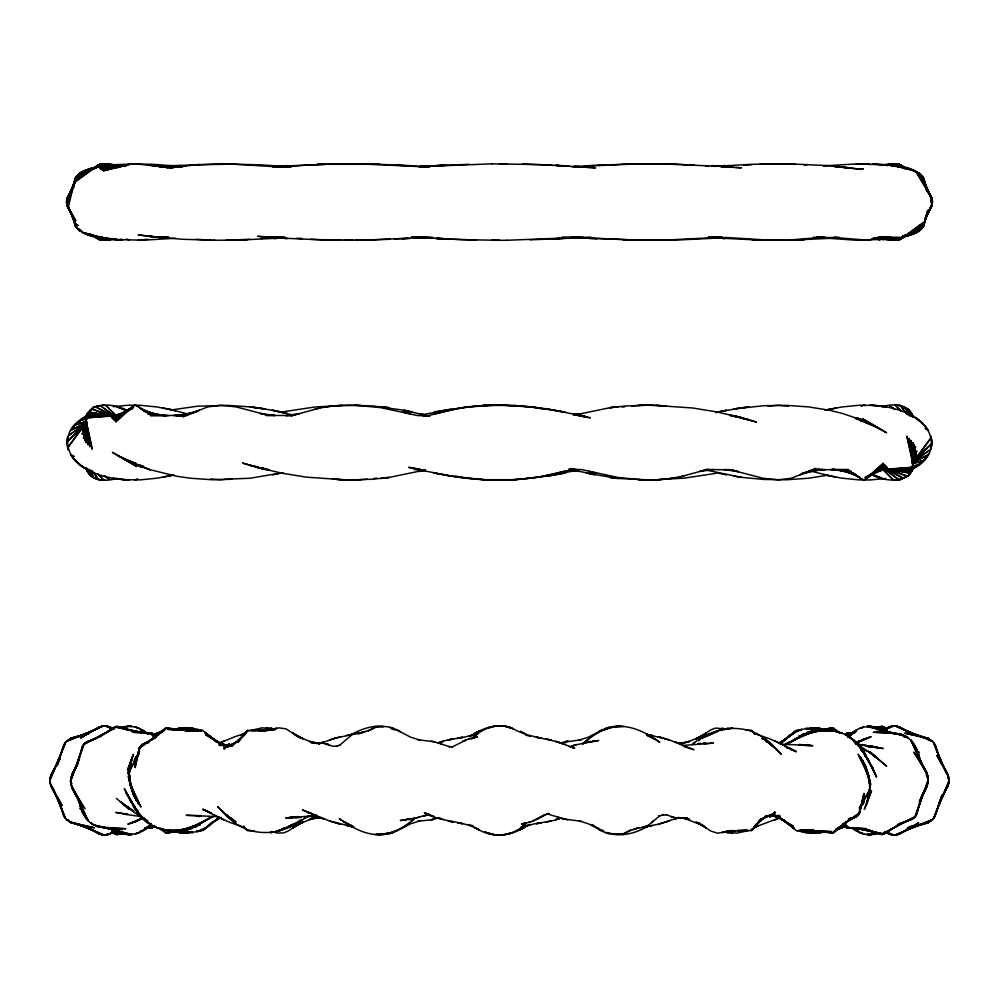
<?xml version="1.0" encoding="UTF-8"?>
<svg xmlns="http://www.w3.org/2000/svg" width="999" height="999" viewBox="0 0 999 999"><rect width="100%" height="100%" fill="white"/><g stroke="black" fill="none" stroke-linecap="round" stroke-linejoin="round"><path stroke-width="1.5" d="M129.858 776.947L129.82 784.702L129.62 776.935M129.895 770.729L129.92 766.071L131.493 759.802L128.347 777.472L131.418 760.039L133.479 754.282L127.485 770.154L132.392 757.117L127.835 773.813L132.492 756.905M869.105 790.234L869.08 794.892L866.508 804.07L868.406 797.939L870.653 783.503L866.608 803.845L864.31 809.415L871.515 790.808L866.608 803.845L868.406 797.939L869.08 790.409M869.155 782.467L869.18 776.26L869.342 782.479M86.413 423.039L86.051 442.644L86.001 417.545L86.401 423.588M912.587 462.112L912.949 442.507L912.999 467.607L912.599 461.55M129.37 775.099L128.996 781.106L129.395 776.585M129.645 770.579L130.644 762.786C126.136 777.035 131.606 791.745 138.624 804.145L130.282 784.452L136.651 801.273L129.608 781.455L134.89 798.226L129.208 778.421L133.329 795.029L131.031 784.427M869.355 790.384L868.356 798.176C872.864 783.94 867.394 769.23 860.376 756.817L868.718 776.523L862.349 759.69L869.392 779.507L864.11 762.736L869.792 782.554L865.671 765.946L867.969 776.535M869.63 785.876L870.004 779.857L869.605 784.377M86.551 415.497L84.615 440.509L86.476 422.577M912.449 469.642L914.385 444.642L912.524 462.574M129.92 770.566L131.493 759.802M87.088 416.595L87.4 413.611L86.938 416.521M911.912 468.543L911.6 471.54L912.062 468.618M86.488 419.43L83.504 438.374L85.539 429.52M912.512 465.709L915.496 446.765L913.461 455.619M139.036 748.95L139.61 747.314L135.077 767.507L139.61 747.314L142.557 744.355L148.776 742.245M921.428 796.378L927.397 785.426L928.034 776.71L926.173 771.265L916.12 754.008L927.272 773.788L917.969 756.131L927.921 776.385L911.026 740.521L923.513 768.056M68.269 207.342L75.05 179.021C78.659 170.729 89.036 168.918 96.878 166.958M927.484 210.339L923.95 225.1C920.616 232.954 910.988 234.902 903.596 236.9M74.763 180.232L75.699 177.522L67.495 205.856L75.562 177.847L66.945 204.358L76.286 176.711L66.633 202.872L77.21 175.612L66.546 201.373L75.237 181.618M924.237 223.888L923.301 226.598L927.721 211.688L923.438 226.286L927.746 213.024L921.79 228.521L932.454 202.76L925.623 218.169L932.067 205.419L932.479 200.562L931.343 196.903L917.756 172.577L931.942 198.389L919.305 173.539L932.317 199.875L920.653 174.55L932.454 201.373L921.79 175.612L929.033 194.256M139.51 747.614L134.865 765.384L140.26 746.465L134.94 763.336L139.323 750.998M128.172 411.188C115.609 402.56 84.678 400.599 85.889 422.028L89.81 446.89L85.777 419.717L87.775 444.78L86.588 426.623M86.289 421.566L82.168 434.203L85.764 425.874M89.048 413.149L89.96 410.339M909.04 474.812L909.952 472.003M912.711 463.573L916.832 450.936L913.236 459.278M859.677 809.964L864.06 797.627L858.74 814.497L864.135 795.579L858.466 815.034L855.793 816.932L849 819.093L857.042 816.258L850.736 819.155L858.066 815.384L845.254 822.477L858.84 814.322L845.891 822.627L859.327 813.049L833.316 831.955L846.528 822.09L833.528 832.617L846.478 821.39L833.591 832.879C822.377 830.469 809.802 835.976 798.626 830.531M927.397 785.426L919.28 801.41M139.086 751.273L135.277 761.363L139.498 751.673M859.914 809.689L863.723 799.6L859.502 809.302M139.485 751.435L135.852 759.465L138.549 754.37M859.515 809.527L863.148 801.498L859.777 807.879M75.112 181.593L66.683 199.875L73.526 186.014M87.487 413.286C99.026 402.31 93.469 405.906 86.601 415.172M926.41 788.124L922.527 795.042M75.487 181.83L67.058 198.389L66.409 202.06L67.657 207.23L74.45 219.393L67.058 205.744L73.377 218.169L66.546 202.76L77.21 228.521L71.453 214.335L76.286 227.422L71.753 214.46L75.562 226.286C86.389 239.772 106.943 238.137 122.527 240.047L114.523 239.573L143.631 240.172L175.212 238.262M86.101 422.327L82.043 430.244L86.264 423.901M912.899 462.812L916.957 454.907L912.736 461.238M77.098 764.797L71.716 775.236C67.408 787.1 78.047 797.364 82.88 806.955L71.728 787.175L81.031 804.844L71.079 784.577L87.974 820.441L74.913 791.533M922.577 794.867L927.284 785.726L919.442 802.334L927.921 783.041L920.678 800.549L928.171 780.381L914.984 816.932L922.089 796.653L916.17 815.546L922.202 794.53L915.846 816.158L912.562 818.955L898.301 823.95M77.622 763.461L71.603 775.549L77.385 764.809M138.112 754.957L129.346 771.153L137.637 755.931M859.44 808.715L869.654 789.809L859.777 807.467M73.776 186.164L67.058 198.389L73.701 186.089M59.903 759.252L51.136 774.774C46.379 786.163 58.204 796.191 62.088 805.594L51.136 786.201L60.265 803.858L50.375 783.691L58.841 801.947L53.009 788.099M940.559 799.125L947.864 786.201C952.621 774.799 940.796 764.784 936.912 755.369L947.864 774.774L938.735 757.105L948.625 777.272L940.159 759.015L944.242 768.706M59.853 759.277L51.136 774.774L59.565 758.466L50.375 777.272L58.841 759.015L50.087 779.794L65.572 742.394L57.268 763.336L64.223 744.367C68.919 735.601 80.944 736.625 88.911 733.516L70.442 738.573L87.987 733.141L68.319 739.834L87.25 732.979L66.558 741.42L103.946 725.923M940.646 799.088L947.864 786.201L938.735 803.858L948.625 783.691L940.159 801.947L948.913 781.181L933.428 818.568L941.732 797.627L934.777 816.595C929.42 826.198 915.896 824.437 907.179 828.196L928.558 822.389L909.552 828.283L930.681 821.141L911.75 827.984L932.442 819.555L895.054 835.039L915.546 826.198L897.239 834.764L917.144 824.699L896.915 834.889L891.77 834.889L886.9 832.879M77.46 764.647L71.716 775.236L79.558 758.628L71.079 777.921L78.322 760.414L70.829 780.581L84.016 744.03L76.911 764.31L82.83 745.416L76.798 766.433L82.967 745.104L86.438 742.007L96.578 738.411M922.339 795.004L926.298 788.411M925.461 216.945L932.067 205.419L925.299 218.044L931.942 205.744L926.485 215.309M77.285 764.622L72.59 772.839L77.572 764.585M860.726 805.843L862.349 803.308M154.533 825.536L152.273 827.647L144.793 828.159M922.414 794.754L924.974 791.096M86.813 422.752L67.532 441.296L86.326 423.251M912.187 462.4L931.468 443.856L912.674 461.888M85.452 423.376L68.207 447.015L86.651 421.79M912.349 463.361L930.793 438.124L913.548 461.763M246.503 731.256L238.124 742.095L247.665 730.394L261.551 730.469L251.611 730.656L274.887 729.357L265.072 729.969L276.935 728.383L267.02 730.381L279.008 727.871L286.051 728.87L299.625 737.612M752.497 829.707L760.876 818.868L751.335 830.569L737.449 830.506L747.389 830.319L725.574 831.53L733.928 830.993L722.065 832.579L731.98 830.581L717.682 833.203L710.751 831.043L698.089 822.477L706.068 827.871L695.916 822.065L703.783 825.886L683.266 817.869M859.602 807.292L861.363 805.032M137.1 756.48L134.54 759.715L138.624 754.57L135.027 758.591L138.087 755.107M861.051 805.569L864.46 801.248L859.552 807.429L863.973 802.384L860.913 805.856M845.104 734.477L846.727 733.328L852.659 732.879M245.816 732.142L237.425 741.77L245.267 733.328L236.676 741.708L244.817 734.814L232.33 745.291L228.197 745.379L232.093 744.829L236.126 742.369L228.022 745.991L234.678 743.581L227.959 746.365L236.226 742.132L232.193 745.079L236.338 741.932L232.33 745.291L228.609 744.73L232.542 745.878L228.946 744.48L224.288 746.952L229.108 744.38L231.481 745.604L228.946 744.48L224.238 747.389L228.858 744.38L230.582 745.242L228.709 744.43L224.176 748.351L228.734 744.442L231.406 746.141M753.184 828.833L761.575 819.192L753.733 827.634L762.324 819.255L755.344 825.174L766.67 815.684L762.662 819.03L766.807 815.883L770.679 815.846L766.845 815.996L762.874 818.593L770.978 814.972L764.322 817.394M151.398 823.488C141.958 836.013 123.376 837.849 110.864 828.908M848.613 736.388C858.203 724.637 876.073 723.538 888.136 732.055M219.318 817.12L209.041 825.986L197.49 831.58L184.927 833.203L171.079 831.018M779.682 743.843L789.959 734.989L801.51 729.382L814.073 727.759L827.921 729.957M138.299 754.67L135.564 757.479L138.724 754.233M859.789 807.229L863.436 803.496L859.427 807.554M150.399 824.687C134.241 838.91 160.202 816.333 148.114 826.972L151.261 824.138M848.601 736.275L853.87 731.718L848.201 736.937M148.626 825.898L145.392 829.045L148.639 826.036M848.213 737.162L853.608 731.917M847.739 736.825L850.636 734.203M474.787 736.038L478.084 733.491L471.528 738.91C481.743 728.471 497.39 722.377 511.638 727.846C528.146 738.024 547.44 737.774 565.309 744.492L555.744 741.37L574.725 748.151L570.691 746.952M524.213 824.937L520.916 827.472L526.398 823.001C514.21 835.988 494.155 838.673 478.821 829.719C462.187 820.104 441.333 822.439 424.275 812.811L428.084 813.998L425.05 813.336L427.347 813.885M212 822.814L203.309 830.444L198.876 830.669M848.675 736.987L856.655 729.994L848.675 736.763M582.679 743.893L588.423 739.198L584.552 742.282C594.567 733.94 606.53 726.61 619.942 726.31L611.588 727.372L603.596 730.044M582.729 743.855L584.665 742.195L582.792 743.793M208.229 825.836L204.683 828.833L212.587 822.701M414.448 818.681L410.577 821.765L414.448 818.681C405.432 826.161 395.042 832.791 383.204 834.352C370.055 835.751 394.18 833.278 395.404 830.918M853.795 733.166L856.193 731.293L853.833 733.079M788.673 736.513L794.317 732.142L782.504 742.095L795.691 730.519L800.124 730.294M301.486 819.53L290.359 826.335L281.606 829.407M698.463 740.746L700.361 739.335M86.563 422.44L68.594 435.601L84.803 424.525M912.437 462.699L930.406 449.538L912.949 461.476M159.778 733.303L139.673 747.914L153.109 738.336L140.16 746.653L153.746 738.498L140.934 745.579L148.789 741.77L141.746 744.842M162.138 731.593L165.684 729.008L152.472 738.873L165.472 728.358L152.522 739.585L165.659 727.909L175 729.657M306.618 816.732L304.383 818.268L306.618 816.732C282.455 836.987 247.065 839.447 225.1 814.085L235.752 821.965M694.617 742.694L692.469 744.168M247.665 730.394L246.828 730.993L247.49 730.519M212.35 822.577L208.779 825.099L217.62 819.292L211.001 823.101M785.464 739.235L781.892 741.77L786.413 738.273L781.38 741.67L785.351 739.385M789.035 736.7L793.793 733.328L788.823 736.663M751.335 830.569L752.172 829.982L751.51 830.444M845.329 734.228L846.153 733.653M692.382 744.23C716.545 723.975 751.935 721.528 773.9 746.877L765.883 740.184L761.937 738.411M134.665 480.007L137.662 478.808M861.338 406.343L863.66 405.132L865.434 405.582M767.781 815.708L770.054 816.483L774.762 813.586L770.142 816.583L768.418 815.721L770.291 816.533L774.824 812.624L769.23 816.533M209.99 817.781L200.574 823.351L209.091 818.381M791.383 741.683L796.128 738.698L789.909 742.582L798.426 737.624L789.909 742.582M701.685 738.511L712.924 732.891L704.32 736.862L712.649 733.491M210.564 817.457L198.289 824.362L204.92 820.916C180.369 837.224 145.979 833.528 132.605 804.757L143.531 818.818L153.122 826.235L146.366 821.44L140.622 815.733M789.622 742.769C814.36 724.4 852.097 725.012 866.395 756.206L855.469 742.145L845.878 734.727L852.634 739.522L861.325 748.8L872.851 768.331L866.67 758.079M85.926 416.521C57.43 430.132 64.498 461.263 91.009 471.403C82.917 467.532 75.537 461.9 70.554 454.358C82.243 471.99 105.931 479.095 129.208 479.982L112.912 478.371L123.739 479.707L140.172 479.882L157.43 478.134L173.851 474.9M913.074 468.631C941.57 455.007 934.502 423.876 907.991 413.748C916.083 417.619 923.463 423.239 928.446 430.781C916.757 413.149 893.069 406.044 869.792 405.169L886.088 406.78L875.261 405.432L858.828 405.269L841.57 407.018L825.149 410.239M86.026 416.458L83.367 418.082L87.2 415.734M525.224 823.263L523.014 823.925L525.961 822.876L521.528 824.125L531.755 821.503L548.613 813.336L546.241 814.11L549.388 813.848L546.928 813.798L564.522 819.143L581.193 821.215L578.633 820.766L588.461 823.8L601.947 830.918L598.488 829.145C608.129 835.152 621.053 837.075 630.744 830.007L625.124 832.841M541.933 816.483L544.855 814.722L533.191 820.916L541.92 816.495L536.088 819.592M116.034 830.569L109.503 834.177L104.283 835.139L99.613 834.04L87.325 827.572M882.966 730.394L891.77 726.086L896.915 726.086L914.41 734.827M116.271 830.306L109.828 834.04L116.646 830.444M884.015 729.907L889.172 726.922L883.715 729.794M437.787 743.144L443.256 741.37L437.787 743.156C450.999 737.037 466.745 739.909 478.821 731.256C489.26 726.086 502.072 723.438 512.974 728.858M560.539 818.131L555.744 819.592L560.539 818.131C547.452 823.838 532.055 821.203 520.179 829.719C509.365 835.152 495.991 837.549 484.852 831.605M349.538 735.626L352.947 733.703L349.488 735.664C359.478 729.632 371.753 725.062 383.204 726.61M214.335 821.265L220.492 817.769M778.508 743.194L787.125 738.298M784.715 744.705L787.162 743.331L784.814 744.642M648.326 825.986C637.387 832.379 624.275 836.75 611.588 833.603L624.163 834.502M214.186 816.32L191.521 827.01L198.689 824.25L189.298 827.759L196.628 825.224L184.89 829.033L200.137 824.912L180.569 829.994L196.279 826.822L176.336 830.619L192.42 828.408L172.215 830.906L188.536 829.645L175.462 830.394M789.497 742.057L787.162 743.331M221.016 817.357L218.356 818.843L221.054 817.594M770.079 816.57L774.712 814.01L769.705 816.558L774.625 814.759L769.53 816.483L774.575 815.084L769.342 816.383L774.525 815.371L769.03 816.071L779.832 815.596L770.154 815.596M787.062 743.381L794.043 739.71M241.046 734.852L247.927 731.418M757.954 826.111L751.073 829.545M282.967 828.945L279.083 831.018L284.228 828.333M114.573 728.246L99.513 736.251L116.196 726.523L98.789 737.287L115.834 726.46L126.848 729.682M884.427 832.716L881.68 834.177L915.321 816.583L897.277 825.686L914.11 817.906L897.227 825.074L912.562 818.955L905.481 821.415M887.162 831.268L899.487 824.712L882.804 834.44L900.211 823.688L883.166 834.502L868.031 829.794M887.636 165.584L890.384 164.136L887.624 165.547M114.735 728.146L83.679 744.392L101.723 735.276L84.89 743.069L98.963 737.087M86.988 421.94L71.291 430.07L85.165 423.539M912.012 463.199L927.709 455.069L913.835 461.613M143.244 817.719L127.822 824.212L137.537 820.966L130.07 823.488L143.681 817.644L134.515 821.89L141.533 819.043M857.017 742.607L871.178 736.75L861.463 739.997L868.93 737.487L856.605 742.732L864.36 739.123M373.876 728.134L368.256 730.956C377.972 724 390.846 725.736 400.512 731.83L397.053 730.044L410.539 737.162L420.367 740.197L417.807 739.747L434.403 741.807L449.725 746.753L448.838 746.59L452.759 746.865L451.923 747.077L467.245 739.46L477.472 736.837L473.776 737.699L475.986 737.05L475.287 737.137M153.122 734.727L162.75 731.006M845.878 826.235L836.25 829.957M115.572 830.743L107.567 834.764L116.009 830.806M884.764 729.557L891.433 726.198L884.39 729.495M97.053 166.708L76.461 176.798L101.286 164.136L75.912 177.934L100.187 164.311L75.574 179.108L99.263 164.548L75.449 180.332L99.575 164.398L107.942 163.948L124.9 166.396M99.788 165.359L102.535 164.023L77.223 175.687L95.504 167.67M154.77 736.275L159.528 734.078M844.23 824.699L838.286 827.397M132.655 408.466L112.25 418.381L133.716 406.88L113.087 419.418L133.529 406.206L114.198 420.616L133.479 405.769L115.572 421.953L134.44 405.169L136.9 405.819L144.293 410.864M866.345 476.685L886.75 466.758L865.284 478.259L885.913 465.721L865.471 478.946L884.802 464.535L865.521 479.37L883.428 463.199L864.56 479.982L862.1 479.333L854.707 474.275M796.353 738.586L793.93 739.76L800.823 736.55L794.08 740.059L809.702 733.204L802.372 735.739L814.11 731.93L798.863 736.063L818.431 730.968L802.721 734.153L822.664 730.344L806.58 732.567L826.785 730.069L810.464 731.33L830.806 730.169L835.002 730.694L814.347 730.469L834.714 730.656L818.256 730.007L827.597 730.719M720.217 730.631L724.175 728.858L721.553 730.007M855.156 742.969L859.939 740.883L855.206 742.944M224.575 740.771L218.931 743.281L235.364 736.513L246.303 733.154M855.269 742.919L857.704 741.832M774.425 820.204L780.069 817.681L754.058 827.434M143.893 817.994L141.421 819.093L143.794 818.044M902.085 237.075L921.777 228.434L896.465 240.11L922.539 227.335L897.714 239.997L923.088 226.199L898.813 239.81L923.426 225.012L899.737 239.573L923.551 223.801L899.425 239.735L891.058 240.185L878.171 238.486M290.572 825.199L294.505 823.476M132.617 408.416L111.676 417.532L124.463 412.712M864.984 477.347L887.324 467.619L874.537 472.44M98.489 728.283L83.454 734.777L101.761 726.198L81.856 736.263L102.085 726.086L107.23 726.086L112.1 728.084M108.067 833.853L105.332 835.039L108.217 833.84M112.175 832.092L114.922 830.906M884.078 730.057L893.668 725.923L885.039 729.507M621.028 726.847C613.224 725.037 605.282 728.171 598.488 731.83L601.947 730.044L588.461 737.162L578.633 740.197L581.193 739.747L561.101 742.657M376.848 833.878L383.179 834.664L389.885 833.628L396.94 830.981L410.539 823.8L420.367 820.766L417.807 821.215L430.956 819.829L439.985 817.657M857.467 741.932L862.162 739.984M762.986 817.956L771.041 814.597L762.774 818.843L766.807 815.883L770.541 816.071L766.67 815.621L770.391 816.245L767.844 815.659M96.791 166.92L78.184 174.638L95.454 167.894M105.332 240.172L111.101 238.511L108.104 238.923M895.079 240.16L887.924 237.35L895.079 240.16L897.914 238.986M902.209 237.2L920.816 229.495L902.109 236.8L918.256 231.481L904.819 235.502M112.525 832.055L115.397 830.868M281.581 829.02L286.076 828.071L294.68 824.113L287.687 827.097M712.724 732.966L708.441 734.727L713.074 733.478M100.387 736.413L86.438 742.007L94.93 739.06M365.659 731.43L352.297 734.427L339.735 745.167L340.384 744.755L336.001 746.49L338.199 745.629M106.781 239.036L103.921 240.16L92.495 235.427M678.92 817.544L658.229 824.262L643.319 827.085M896.353 239.036L893.481 240.16L896.39 239.086M174.725 729.695L180.482 728.084L172.877 729.944C182.03 726.46 192.67 727.197 201.673 730.918L197.49 729.382L201.386 730.806M878.446 832.654L874.312 834.265L878.433 832.779M318.681 743.88L335.239 738.186L329.695 739.897M142.557 744.355L148.014 742.307M95.342 167.72L79.371 173.614L95.504 168.069M106.831 239.086L103.921 240.16L92.695 235.227M902.197 236.95L919.629 230.507L902.035 236.563M273.489 831.767L270.579 832.841L273.227 831.88M724.05 729.732L728.421 728.121L724.437 729.557M148.139 742.245L143.207 744.03L148.639 742.307M122.727 832.779L116.821 834.652L112.675 832.629M289.161 826.136L294.48 824.212L288.611 826.235M711.163 734.352L704.52 736.75L708.915 735.239M877.646 727.697L882.179 726.31L887.587 729.145M121.866 833.029L117.495 834.602L121.728 833.303M877.134 727.934L881.505 726.373L877.272 727.672M105.544 239.086L102.66 240.097L105.607 239.148M135.34 480.007L136.039 479.782M863.66 405.132L862.961 405.357M363.161 732.267L360.314 733.266L371.004 729.607M633.341 829.532L638.686 827.709L627.996 831.368M124.326 412.4L111.351 416.833L120.18 414.398M874.674 472.739L887.649 468.306L878.82 470.754M249.313 730.806L261.888 727.859L274.613 728.795M409.765 818.556L402.285 820.341M748.301 830.631L737.112 833.116L724.387 832.167M231.768 746.103L229.52 744.392L224.375 746.203L229.295 744.417L231.618 745.841M98.889 405.544L94.268 407.08L104.271 404.97M609.115 727.334L605.569 728.496M389.885 833.628L393.431 832.479M85.802 421.403L75.487 424.812L85.939 421.74M913.198 463.748L923.513 460.327L913.061 463.399M95.467 167.857L80.744 172.64L92.682 169.068M429.545 814.21L414.66 818.306L400.299 820.516L406.069 819.63M351.586 734.44L354.283 734.065L335.239 738.186M174.375 729.944L180.207 728.121M825.624 831.568L818.518 832.891L823.164 831.48M104.47 239.086L101.561 239.972L104.533 239.136M669.305 821.066L658.291 824.262M121.254 727.459C130.619 724.425 140.921 727.622 148.114 733.99M877.746 833.503C868.83 836.363 858.903 833.703 851.872 827.734M642.707 827.097L647.964 825.499M281.805 829.345L286.276 827.996M713.898 732.617L717.394 731.555M468.631 736.438L473.226 735.064L469.967 736.038M530.369 824.525L525.774 825.911L529.033 824.937M853.546 817.607L855.094 817.207L848.338 818.968L852.834 817.806M729.72 728.633L732.667 727.784L728.658 728.933M818.793 832.841L822.901 831.668M122.452 832.779L116.496 834.477L122.265 833.016M607.567 728.521C625.162 721.94 645.142 731.393 659.74 742.319L651.286 736.8L647.552 735.426M391.433 832.454L379.058 834.652M878.034 727.759L882.504 726.498L876.735 727.946M95.717 167.932L82.33 171.716L93.844 168.769M904.769 235.776L916.67 232.405L906.592 234.99M229.47 744.48L224.425 745.878L229.97 744.904L219.168 745.379L231.756 745.379M335.177 738.211L340.709 736.7M487.387 727.859L495.566 726.048M575.886 744.804L598.701 740.446L590.909 741.857M128.983 164.323L103.197 170.829L131.543 163.948L152.685 164.286L181.294 166.458M511.638 833.129L503.434 834.914M147.964 742.707L143.906 743.768L147.665 742.769M287.4 827.11L290.559 826.235L281.618 828.87M574.475 414.985L579.532 413.673L573.513 415.222L610.214 407.667L626.148 405.944L650.849 405.094L692.519 407.979L717.17 412L741.221 417.607L730.306 415.522M424.525 470.154L419.468 471.478L425.487 469.917L388.786 477.485L372.852 479.208L348.151 480.044L306.481 477.172L281.83 473.151L257.779 467.544L268.694 469.63M108.229 165.072L111.114 164.335M469.48 406.855L455.207 409.103L427.647 415.746L429.97 415.784L424.263 415.759M441.221 412.125L434.465 413.848L455.169 409.115M450.761 475.986C490.809 482.929 532.38 481.218 571.353 469.405L569.03 469.368L574.737 469.38M860.039 169.393L862.886 168.669L859.989 169.38M557.779 473.026L564.597 471.291L543.831 476.024M118.956 239.81L121.816 239.086M123.089 413.324L111.264 416.308L120.342 414.66M867.457 240.172L864.597 240.26L870.017 239.81L882.904 236.551L871.628 239.273L884.877 237.088L890.384 239.997L884.877 237.088L872.639 238.511L886.15 237.412L877.447 237.487M875.911 471.828L887.736 468.843L880.181 470.217M867.569 834.477L870.441 833.753M297.752 816.57L285.677 817.869L291.296 817.681M416.783 817.819L418.906 817.294M96.104 167.944L84.103 170.841L92.857 168.956M904.395 235.814L914.897 233.291L904.694 235.477M149.763 469.605L176.411 476.211L190.434 478.234L212.425 479.77L250.237 478.234L282.929 472.627M282.804 472.652L279.82 473.364L282.729 472.677M716.196 412.5L726.585 410.252L716.071 412.525M716.271 412.475L719.18 411.775M172.228 729.682L175.687 728.858M172.29 729.657L175.936 728.795L172.477 729.607M180.145 728.858L184.653 727.784L180.382 728.721M546.116 822.04L550.924 820.916M825.374 831.63L823.313 832.117M163.074 477.172L172.827 475.137M826.173 410.015L835.926 407.979M863.111 168.731L860.601 169.306L863.248 168.706M117.145 478.209C106.593 482.067 89.148 481.206 86.026 467.932L86.726 470.292L86.026 467.932M881.855 406.93C892.407 403.084 909.852 403.933 912.974 417.207L912.274 414.847L912.974 417.207M169.056 475.999L173.551 474.987M825.449 410.164L829.944 409.14M421.328 414.797L467.432 406.855L433.991 412.1L450.849 409.115M573.488 471.291L577.709 470.329L531.568 478.284M314.797 409.14L319.88 408.017L291.134 415.884L299.238 413.686L285.589 415.596L291.408 415.559M684.203 475.999L668.131 478.896M160.489 733.079L153.396 734.64L160.901 733.004M175 831.318L165.921 833.166L161.114 829.045M824 729.657L833.079 727.796L837.886 731.917M838.099 827.971L845.604 826.335L837.087 828.196M814.347 833.178L817.194 832.554M679.12 477.135L707.866 469.268L699.762 471.453L713.411 469.555L707.592 469.592M110.34 165.197L113.262 164.573L110.24 165.172M173.651 831.58L166.608 833.104L175.362 831.73M823.938 729.695L832.392 727.871L822.177 729.47M718.98 411.825L741.408 407.804L749 406.905L733.628 408.991L764.035 405.681L786.575 405.382L808.566 406.905L829.532 410.264L842.869 413.574L861.063 419.817L877.359 427.422L866.495 422.127L860.501 420.467M128.109 164.56L101.935 170.005L127.373 164.86L100.887 169.218L126.798 165.21L100.025 168.494L124.813 165.784L99.351 167.82L126.061 166.084L98.876 167.183L118.394 166.771M272.415 474.9L280.02 473.326M914.672 825.698L908.94 826.872L911.85 826.298M917.532 825.099L928.883 822.264L917.619 825.124M147.34 742.994L144.668 743.543L147.165 743.144M851.66 817.969L854.332 817.419M144.718 828.046L153.446 826.298L156.393 826.985M852.821 733.216L845.554 734.677L853.096 733.241M93.619 168.494L86.076 170.005L93.444 168.719M903.87 235.926L912.924 234.116L904.083 235.664M170.854 410.002L197.765 406.181L227.597 405.382L250.237 406.905L265.372 408.991L257.592 407.804L250 406.905L272.627 410.264L287.287 413.574L272.415 410.252L280.02 411.825M828.146 475.149L808.566 478.234L786.575 479.77L764.035 479.47L741.171 477.31M297.602 816.757L288.187 817.869L316.758 815.471M346.141 735.464L351.66 734.427M145.904 827.721L153.446 826.298L156.231 826.96M130.345 164.086L129.321 164.273L130.02 164.148M281.83 412L314.697 407.018L348.151 405.094L372.852 405.944L404.37 410.302M717.17 473.151L684.303 478.134L650.849 480.044L618.031 478.446L586.962 473.214M647.34 826.548L652.797 825.536M320.042 407.979L330.869 406.243L325.562 407.018M112.587 165.384L115.534 164.872L112.5 165.359M182.829 728.895L188.973 727.871L183.142 728.783M813.099 832.592L810.027 833.104L812.949 832.642M120.417 414.423L111.389 415.934L117.557 415.372M880.094 470.467L887.611 469.205L881.443 469.767M297.402 816.72L288.112 817.869L291.196 817.706M87.125 418.981L81.056 419.955L85.677 419.255M911.875 466.171L917.944 465.184L913.323 465.884M262.937 730.744L267.17 730.069L258.329 730.793M95.817 168.019L88.224 169.231L95.654 168.232M904.707 235.864L910.776 234.902L904.832 235.702M635.839 828.695L646.703 826.548L660.039 815.596L658.616 816.22L663.773 814.585L662.325 814.734L667.519 815.047L666.071 814.722L674.849 817.644L687.499 818.119L680.057 817.731L689.572 819.417L683.154 817.756M885.389 164.535L880.356 165.285C888.348 164.548 898.401 161.051 904.819 167.919M161.264 732.205L156.88 732.891L161.488 732.217M836.288 828.983L842.12 828.071L835.976 828.97M880.706 165.21L883.116 164.847M704.145 743.768L713.323 743.106L682.242 745.504M145.492 828.271L152.772 827.184L145.23 828.084M854.957 732.479L846.228 733.79L852.259 733.066M113.249 406.693L128.871 405.157L140.172 405.269L157.43 407.018L175.349 410.589L163.074 407.979M885.751 478.446L870.129 479.982L858.828 479.882L841.57 478.134L823.651 474.562L835.926 477.172M673.438 478.134L656.468 479.882L638.224 479.695M622.165 407.08L624.887 406.693M374.113 478.446L376.835 478.059M643.368 827.097L647.414 826.535M548.239 475.986L515.309 479.72L483.678 479.695M113.611 239.585L116.234 239.236L100.862 240.035L94.181 236.201M884.028 238.499L881.056 238.911L884.09 238.536M887 238.099L889.972 237.7M592.594 741.133L594.667 740.858M870.017 239.81L867.781 240.097L869.679 239.86M768.443 406.019L778.371 405.269L788.323 406.206M822.052 729.657L832.055 728.383L823.151 729.245M174.088 831.68L166.945 832.579L175.849 831.717M187.025 414.448L176.623 415.759L196.865 411.8L179.67 416.183L199.338 410.302L182.942 416.783L207.555 406.968L220.629 405.269L236.126 406.905L266.958 414.972M768.368 406.031L770.766 405.731L768.206 406.056M811.975 470.704L822.377 469.38L802.135 473.351L819.33 468.968L799.662 474.85L816.058 468.369L791.445 478.184L778.371 479.87L762.874 478.246L732.042 470.179M230.794 479.095L228.234 479.408L231.83 478.958L220.629 479.87L210.677 478.933M95.117 167.944L90.559 168.494L94.98 168.007M887.137 238.174L890.184 237.812M902.359 236.363L908.441 235.627L903.958 236.064M261.713 730.694L267.17 730.069M594.617 740.858L596.715 740.634M147.852 239.261L138.224 240.172M331.031 406.218L342.382 405.282M195.879 164.86L199.513 164.56L166.558 167.795L185.839 166.071L162.987 167.17L182.78 166.596L159.603 166.596L179.845 167.17L156.406 166.084L172.627 167.432M851.835 817.819L852.709 817.731M188.823 728.808L193.157 728.383L188.711 728.82M805.843 832.579L808.728 832.292M190.035 413.936L173.789 415.522L179.895 415.484M808.965 471.203L825.211 469.617L819.105 469.655M163.486 731.268L160.514 731.555L163.624 731.318M854.282 732.554L846.727 733.328L853.059 732.954M144.718 828.408L152.273 827.647L145.941 828.009M823.401 165.921L855.369 163.961L888.099 164.885L872.427 163.948C888.361 166.034 913.211 162.862 923.95 179.021L927.309 190.946M107.792 238.224L104.783 238.511L107.78 238.262M878.521 238.499L881.505 238.212M823.688 165.896L826.685 165.622L823.613 165.909M484.228 405.482L469.518 406.855L499.5 404.932L531.593 406.855M529.52 478.284C504.807 481.256 479.682 480.594 455.207 476.036M167.907 165.871L220.267 163.836L260.352 164.835L290.647 166.845M856.293 164.286L867.12 163.948M168.132 165.871L171.066 165.609L168.194 165.859M467.407 406.855L483.691 405.432L515.322 405.444M260.876 238.511L263.748 238.274M887.761 239.298L855.369 240.172L813.536 237.238M356.968 733.691L359.628 733.453M196.154 164.835L234.253 164.098M120.842 414.96L87.375 417.782L116.121 415.709M881.193 469.93L911.625 467.357L882.879 469.443M831.118 238.274L791.42 240.16M96.116 167.57L93.069 167.82L96.016 167.632M902.884 236.551L905.931 236.313L902.921 236.488M285.702 237.587L279.82 238.049L257.605 236.326L283.666 237.837M631.655 405.944L644.355 405.169L638.224 405.457M367.345 479.208L354.645 479.982M111.239 164.835L136.401 163.861L165.434 167.258L150.524 165.222M428.146 237.287L363.723 240.172M715.584 166.296L752.297 164.286L791.683 163.961L828.221 165.622L860.826 169.218L835.464 166.683M722.776 237.712L708.353 237.3M263.474 730.793L267.807 730.481M715.184 166.321L725.062 165.609L714.235 166.383M284.328 237.712L279.82 238.049L287.325 238.511L279.633 238.024L325.299 240.035L371.591 240.035M224.725 745.204L231.793 745.142M775.649 815.671L765.721 815.708M507.23 240.272L583.404 237.225M583.778 166.296L594.268 165.622M728.096 166.371L730.993 166.171M573.801 237.512L561.688 237.4L591.021 237.412L530.032 239.847M722.464 237.75L718.119 238.049L725.062 238.511L717.919 238.037L759.053 240.035L752.072 239.822M722.165 237.837L681.393 239.835L642.906 240.272L570.854 237.287M336.788 405.656L360.776 405.457M656.468 479.882L662.212 479.483M276.661 166.333L335.302 163.961M276.711 166.333L287.325 165.622L276.848 166.309M573.626 166.808L592.382 166.721L573.888 166.608L637.1 163.948L623.251 164.273M468.968 164.286L419.755 166.608L361.9 163.948L368.656 164.086M743.656 165.21L751.872 164.685M407.729 238.311L394.455 239.036M413.748 237.912L425.462 237.263M131.88 163.948L133.229 163.861M419.468 166.796L428.346 167.008M304.92 165.21L328.996 164.098M225.811 745.092L228.833 744.904L222.902 744.58L228.971 744.917L223.027 744.567M776.223 815.684L770.167 816.071L776.098 816.383L770.029 816.046L775.973 816.395M310.589 164.872L278.359 167.17L287.874 166.596L283.204 166.596M429.533 166.658L419.667 166.621L491.77 163.861M439.535 165.634L446.74 165.222M598.776 165.372L619.018 164.423M171.091 830.644L163.998 830.269L184.653 830.506L175.924 830.419M598.701 165.372L601.648 165.21M799.163 745.204L812.861 745.666L800.524 745.079M201.186 815.696L186.139 815.296L217.258 816.583M249.75 239.298L226.423 240.21M402.197 238.923L409.94 238.499M735.664 830.693L729.357 830.856M555.044 238.911L563.136 238.486M589.06 165.622L604.482 164.86M360.726 733.303L357.617 733.466L360.439 733.353M360.776 479.695L348.439 480.044L332.43 479.07M579.919 237.263L573.888 237.512L637.1 240.172M781.742 744.38L807.454 745.129M759.577 164.286L769.292 163.961M389.985 239.298L361.9 240.172M867.12 240.185L833.79 237.412L839.397 237.525L816.22 237.525L821.203 237.425L787.212 240.172M822.527 729.707L827.209 729.532M290.659 817.831L295.804 817.632M374.837 726.46L383.329 726.623M797.776 240.035L804.32 239.822M764.747 164.098L795.441 164.286M246.928 239.822L239.947 240.035L281.081 238.037L273.938 238.511L280.881 238.049L264.947 236.95L269.53 237.075M499.5 404.97L483.678 405.444L499.5 404.97L529.482 406.855L514.772 405.482M676.036 239.822L623.364 239.835M336.675 746.241L332.929 746.253L322.527 743.144L311.501 742.856L318.943 743.231L309.428 741.545L317.133 743.543L307.342 740.446L295.217 735.089L303.084 738.898L292.932 733.091L299.762 737.724M663.698 240.16L721.84 237.263M267.894 730.281L260.814 730.469L266.683 730.531M745.941 730.244L750.149 730.082L752.172 730.993L751.335 730.394M254.47 830.693L248.851 830.893L246.828 829.982L247.665 830.569M728.283 830.768L732.529 830.656M282.854 237.263L272.352 237.525L284.752 237.525L277.035 237.525M375.636 239.835L355.831 240.235M798.039 240.022L769.53 240.172L726.623 237.525L711.126 237.525L721.99 237.525M676.623 743.144L684.44 742.931L680.057 743.231L689.572 741.545L681.867 743.543L691.658 740.446L703.783 735.089L695.916 738.898L706.068 733.091L698.089 738.498L710.751 729.919L715.321 728.109L724.487 728.808M322.527 817.819L311.501 818.119L318.943 817.731L309.428 819.417L317.133 817.419L307.342 820.516L295.217 825.886L303.084 822.065L292.932 827.871L300.911 822.477L288.249 831.043L283.679 832.866L279.008 833.104L271.516 831.53M333.017 163.961L317.445 164.311L379.22 164.273L429.657 166.97M630.344 164.086L681.555 164.311M619.667 164.298L635.277 163.948M233.242 240.16L240.185 240.022L213.761 240.26M103.122 237.437L98.601 237.512L103.147 237.512M424.513 415.646L426.985 415.609L419.468 413.673L427.048 415.646L404.283 410.277L412.038 411.925M594.717 474.862L571.952 469.505L579.532 471.478L572.015 469.53L574.487 469.505M644.48 405.157L662.212 405.656M570.566 747.14L573.176 747.115M332.867 163.961L379.333 164.298L363.723 163.948M412.4 237.45L432.767 237.45M352.847 240.26L344.068 240.26M424.1 415.634L426.985 415.609M572.015 469.53L574.9 469.505M635.152 163.948L666.133 163.961M419.53 166.633L422.39 166.608M573.751 166.633L595.629 167.82L538.948 164.535L491.708 163.861M431.381 237.45L413.773 237.45M178.322 166.621L181.306 166.608M281.968 166.633L287.849 166.596L272.377 166.596L282.492 167.17L229.708 163.961M418.943 166.646L425.112 166.608L419.667 166.621M571.653 166.658L579.333 166.621L573.888 166.608M720.716 166.633L741.395 167.795L735.401 167.482M834.852 166.621L839.385 166.596L835.039 166.596M785.239 240.26L758.815 240.022L765.758 240.16M491.708 240.272L507.292 240.272M180.132 415.447L150.187 415.534L168.694 415.596L147.59 413.686L166.421 415.884L145.305 412.013L158.441 414.997M579.045 415.746L590.397 417.782L582.941 416.62M416.059 468.531L408.603 467.357L419.955 469.393M818.868 469.705L848.813 469.617L830.306 469.555L851.41 471.453L832.579 469.268L853.695 473.126L840.559 470.142M160.477 237.412L138.174 234.902L159.615 237.525L168.943 237.512L161.388 237.3M823.938 237.512L816.208 237.525L824.899 237.525M116.808 415.671L87.75 415.746L112.899 415.784L88.436 413.848L113.724 416.034L89.41 412.125L111.376 416.196M730.044 415.547L733.129 415.534L756.43 422.065L734.09 415.759L748.8 419.73L742.869 418.606M268.956 469.605L265.871 469.617L242.57 463.074L264.91 469.38L250.2 465.422L256.131 466.545M882.192 469.48L911.25 469.405L886.101 469.368L910.564 471.291L885.276 469.105L909.59 473.026L887.624 468.956M800.536 745.129L810.127 745.379L804.52 744.829M118.319 166.608L98.589 166.621L118.294 167.033M721.99 166.596L726.648 166.596L711.675 165.622L726.835 166.633L663.698 163.961M178.446 166.596L181.343 166.596M573.801 166.621L579.245 166.608M159.615 237.525L168.307 237.525M877.646 237.512L900.411 237.512L886.725 237.4L900.186 238.911L887.849 237.125M825.399 237.512L816.583 237.225M419.667 237.512L425.112 237.512L411.526 236.938L460.052 239.585L499.5 240.309M499.5 163.824L507.292 163.861M835.551 166.696L850.361 167.807L844.342 167.482M721.453 166.646L733.229 166.708L721.765 166.621M282.729 166.658L290.147 166.696L283.004 166.621M825.049 237.512L819.23 237.287M168.494 237.512L162.924 237.3M290.085 415.522L266.096 415.409L274.975 415.522L260.514 413.511L267.22 415.122M708.915 469.63L732.904 469.73L724.025 469.617L738.486 471.64L731.78 470.029M578.296 415.684L584.964 415.734L579.208 415.684M420.704 469.455L414.036 469.418L419.792 469.468M341.196 240.222L322.964 239.822M868.193 746.315L872.439 746.365L867.981 746.315M168.656 830.356L164.286 830.319L168.781 830.494M800.024 830.331L814.297 830.506L797.839 830.806L813.486 829.645L796.59 830.806L783.628 819.854M214.635 240.21L182.667 239.298L148.639 236.326L157.205 236.913M579.445 415.709L581.918 415.746L548.201 409.103L531.568 406.855L565.009 412.1L548.151 409.115M467.432 478.284L450.799 476.036L417.02 469.368L419.555 469.43M422.702 415.671L429.97 415.784L417.757 415.609L380.906 407.667L354.645 405.169M576.298 469.468L569.03 469.368L581.243 469.53L618.094 477.485L644.355 479.982M98.764 237L95.754 236.938L98.789 237.063M800.836 730.219L797.839 730.169L800.686 730.369M196.666 830.718L201.161 830.806M867.569 746.39L883.178 748.501L867.819 746.353M716.146 237.263L722.14 237.412M277.16 237.263L284.802 237.45M522.502 164.086L552.21 165.21M860.451 240.16L863.948 240.26L860.776 240.172M476.498 240.035L454.108 239.285M335.302 240.16L310.764 239.285M211.788 240.172L195.879 239.273M670.004 164.098L676.198 164.286M820.104 237.263L824.724 237.425M158.741 237.113L154.058 236.95L158.454 237.163M163.411 237.263L168.082 237.425M619.83 726.31L624.163 726.46M374.837 834.502L379.17 834.664C364.36 834.764 351.011 826.91 339.26 818.656L347.714 824.175L352.684 825.986L348.401 824.699L352.872 827.234L348.326 824.637L352.347 825.898M183.953 730.007L167.495 729.357L200.412 730.656L184.703 730.469L201.161 730.169L185.514 731.33L202.41 730.157L216.496 742.095L204.683 732.142L217.108 741.77L205.207 733.328L217.62 741.67L205.719 734.814L227.872 747.377M815.047 830.956L831.505 831.605L800.087 830.369M118.269 166.883L98.489 166.096L118.344 167.333L114.61 164.847L118.456 167.42M573.538 237.263L579.333 237.512M394.518 164.86L409.94 165.622M436.625 238.299L452.647 239.211M682.28 164.535L694.08 165.21M554.994 165.222L563.136 165.634M835.326 166.995L841.333 167.32M721.89 166.758L732.392 167.32M178.646 166.995L181.631 167.158M283.216 166.771L290.984 167.208M589.06 238.499L596.715 238.923M729.32 830.718L733.678 830.956L730.719 830.681M559.515 165.634L556.618 165.472L569.542 166.309M439.535 238.486L446.79 238.911M688.411 164.872L694.255 165.222M902.984 167.632L905.931 167.82L902.884 167.57M656.618 405.282L666.57 406.081M128.159 814.397L115.822 812.462L126.935 814.26M865.771 163.861L869.679 164.273L868.655 164.086M301.898 238.699L296.216 238.262M425.199 237.512L432.342 237.999M336.788 479.483L342.532 479.882M705.619 166.084L708.628 166.309M708.666 237.275L719.18 238.049L708.903 237.238M835.376 731.318L838.486 731.555L834.028 731.131M168.294 830.007L160.514 829.407L167.932 830.132M176.074 830.606L180.744 830.956L173.264 830.669L184.653 833.178L174.138 830.681L176.835 830.993M126.836 814.36L123.826 814.123L141.671 816.67M118.369 167.208L98.564 165.634L115.459 167.382M857.005 744.355L877.884 747.364L867.919 746.428M857.13 744.367L872.839 746.465L857.317 744.355M153.371 165.622L172.615 167.395M98.039 236.351L90.559 235.627L96.641 236.363M735.164 416.995L741.033 417.545L735.252 416.745M263.836 468.156L257.967 467.594L263.748 468.406M807.367 745.117L810.226 745.391M230.232 745.379L219.006 744.292L228.996 745.778M770.167 815.733L779.994 816.67L771.428 815.396M469.518 478.284L484.24 479.72M831.068 730.843L805.843 728.383L828.308 730.868M183.267 729.969L166.608 727.871L175.062 729.695M815.733 830.993L832.392 833.104L825.349 831.58M173.863 830.706L193.157 832.579L174.375 830.731M804.282 164.972L806.605 165.21M894.729 404.97L900.111 405.544M615.671 834.34L611.713 833.628M904.02 168.007L908.441 168.494L903.883 167.944M117.083 167.407L98.814 165.222L112.687 167.22L103.921 163.961L101.086 165.147L103.946 163.961L112.5 167.333M903.346 168.232L910.776 169.231L907.741 168.744M94.306 236.076L102.535 240.11L92.695 235.564L88.224 234.902L92.77 235.627M725.037 728.783L722.065 728.383L724.899 728.958M271.004 831.792L276.935 832.579L272.69 831.73M169.88 167.869L172.889 168.282L169.917 167.869M129.321 239.86L126.124 239.086M839.048 732.442L842.12 732.891L839.197 732.442M571.303 747.252L573.95 747.639L569.343 746.553M163.024 828.97L156.88 828.071L162.712 828.983M733.628 476.161L741.408 477.335L706.168 470.092M828.995 730.831L810.027 727.871L826.91 730.694M529.52 406.855L536.65 407.979M539.51 408.429L543.793 409.103M828.383 730.868L818.518 728.084L829.083 730.931M171.978 830.494L180.482 832.891L171.353 830.556M886.5 165.359L883.466 164.872L886.413 165.384M114.423 167.295L99.251 164.872L112.412 167.308M652.859 735.464L647.414 734.44M503.434 726.048L511.613 727.859M175.162 830.781L188.973 833.104L172.927 830.581L180.207 832.841M868.98 164.148L870.017 164.323M495.566 834.939L487.387 833.116M907.03 168.981L912.924 170.005L906.892 168.806M93.444 235.402L86.076 234.116L93.619 235.627M856.268 418.918L860.788 419.742M138.212 465.409L142.732 466.233M888.049 237.1L899.749 239.261L887.611 237.325L896.34 240.097L887.686 237.075M647.34 734.427L669.305 739.897L693.905 749.737L684.053 746.603M346.203 825.536L351.66 826.548L329.695 821.066L302.41 809.964L312.737 814.01M853.096 827.721L865.146 830.007L846.228 827.184L865.846 829.532L846.727 827.647L843.368 824.025M148.926 733.815L133.854 730.956L152.772 733.79L133.154 731.43L152.273 733.328L155.632 736.937M564.522 819.143L567.956 819.792M430.956 741.133L434.403 741.807M894.804 166.383L885.738 164.573L888.66 165.197M113.449 167.295L99.85 164.573L111.551 167.208M107.218 238.349L113.262 239.56L107.43 238.299M852.821 827.759L883.353 833.878L863.785 829.744L882.504 834.477L866.121 829.832M149.076 733.803L115.647 727.085L135.215 731.218L116.496 726.498L134.365 731.555M718.98 473.326L726.585 474.9M877.996 238.361L883.803 239.573L877.896 238.311M891.57 165.822L894.492 166.458M910.526 169.905L914.897 170.841L907.392 169.031M89.935 234.54L84.103 233.291L93.107 235.452M828.558 730.893L814.347 727.784L826.36 730.644M417.082 469.405L425.574 471.291M887.449 236.913L899.15 239.56L887.062 237.138L897.439 239.972L887.274 236.85M770.029 815.296L780.169 817.582L771.403 815.047M228.971 745.666L218.831 743.393L227.597 745.928M829.944 475.999L812.075 471.378M169.056 409.14L186.925 413.761M102.735 827.047L94.006 825.024L131.431 834.477L105.594 827.622M105.644 827.721L115.822 830.082L96.928 826.298C85.689 822.514 80.307 810.376 78.721 799.45L81.256 809.415L79.008 799.887M860.526 420.741L866.495 422.127L872.189 424.775L855.369 418.481M135.489 463.711L121.641 457.729L135.352 463.586M279.82 411.775L292.832 415.06M899.887 167.22L887.886 164.335L895.079 166.184M887.874 237.263L898.376 239.797L888.161 237.075M112.625 167.22L100.624 164.335L112.288 167.445M100.612 237.263L111.114 239.797L101.036 237.213M786.413 747.552L790.746 748.638L796.128 751.573L790.484 749.125M211.139 813.061L202.872 809.39L211.338 813.074M874.325 238.361L880.044 239.81L874.2 238.324M913.798 170.979L916.67 171.716L910.726 170.042M90.959 234.628L82.33 232.405L89.773 234.515M663.823 738.211L658.229 736.7L669.355 739.934M335.177 822.764L340.771 824.262L329.645 821.028M839.21 470.054L855.693 474.612L845.466 471.166M159.79 415.084L143.307 410.527L153.534 413.973M137 464.26L126.811 460.377L150.037 469.705L143.594 467.47M904.769 168.356L889.897 164.148L900.349 167.283M113.461 167.52L101.561 164.148L111.726 167.283M100.175 237.45L109.103 239.972L100.15 237.3M607.692 832.492L610.377 833.253M754.058 733.541L769.018 738.523L785.551 745.953L774.425 740.771M243.581 827.047L229.982 822.452L213.449 815.009M727.322 831.655L732.667 833.178L726.773 831.493M273.002 729.682L266.333 727.784L273.689 729.894M862.961 479.782L863.66 480.007M136.039 405.357L135.34 405.132M894.829 733.766L867.569 726.498L904.994 735.938L883.178 730.881L902.072 734.677C913.311 738.448 918.693 750.599 920.279 761.525M903.383 736.325L907.654 737.599L903.408 736.3M786.25 747.277L796.24 751.66L779.944 743.231M525.774 735.064L530.369 736.438M468.631 824.525L473.226 825.911M211.626 813.348L202.76 809.315L224.575 820.204M647.739 735.414L650.599 736.275L646.053 733.703L650.674 736.325L646.653 735.064M312.899 814.023L307.792 812.474L310.015 813.223M894.929 733.716L870.916 726.373L890.758 732.704L874.312 726.698L889.46 732.579M830.032 730.594L827.684 729.882L830.256 730.669M865.971 829.844L881.505 834.602L868.368 829.894M135.864 731.98L117.495 726.373L127.71 730.032M102.647 826.822L128.084 834.602L106.818 827.809L124.688 834.265L108.167 827.846M438.461 818.131L443.256 819.617M818.793 728.121L827.534 730.856M866.058 422.802L871.927 424.65L886.575 432.767L862.224 418.593L881.992 429.982L856.805 417.694L877.11 427.272L865.609 422.677M135.876 463.274L127.073 460.502L112.425 452.372L136.776 466.558L117.008 455.157L142.195 467.457L121.89 457.879L133.391 462.475M112.962 167.382L102.66 164.023L112.762 167.557M86.638 233.404L107.243 240.097L89.635 234.041M393.431 728.496L389.885 727.334M605.569 832.479L609.115 833.628M886.175 469.118L906.792 475.949L888.011 469.193M112.825 416.034L92.208 409.19L110.989 415.959M889.347 733.029L877.434 727.372L889.422 732.642M111.014 828.671L121.566 833.603L108.204 827.659M647.315 735.464L655.169 739.148L648.838 736.176M350.362 825.062L343.831 821.815L348.888 824.2M904.969 168.569L891.757 164.023L904.994 168.456M82.305 231.518L79.371 230.507L82.268 231.581M771.128 815.109L780.381 818.306L771.141 814.385M227.872 745.853L218.619 742.669L227.859 746.578M328.983 744.767L325.986 743.718L329.171 744.779M725.774 831.88L728.421 832.841L725.511 831.767M274.563 729.557L270.579 728.121L274.95 729.732M798.725 830.556L801.51 831.58L798.913 830.631M915.271 172.003L919.629 173.614M89.535 234.266L105.519 240.16L92.57 235.115M843.606 470.779L857.404 475.924L849.337 472.29M154.021 413.848L141.596 409.228L149.663 412.849M139.485 465.122L143.631 466.67M394.043 729.52L391.433 728.521M391.308 728.471L395.279 729.982M862.412 749.25L869.505 751.972L886.662 766.258L870.154 751.935L878.358 758.94L873.114 755.768M917.931 173.514L920.816 174.638L917.944 173.451M81.069 230.619L78.184 229.495L81.056 230.682M916.533 751.36L919.305 752.434L917.157 751.535M823.313 728.858L827.534 730.494M171.466 830.469L175.687 832.117M139.148 464.772L143.456 466.483M354.108 827.272L350.499 825.511M922.789 737.487L911.75 732.979L930.681 739.834L909.552 732.692L928.558 738.573L933.029 741.807L935.776 746.653L940.933 762.811L934.777 744.367L941.732 763.336L933.428 742.394L945.928 772.602M928.308 739.735L932.442 741.42L895.054 725.923L915.546 734.777L897.239 726.198L914.485 734.927M69.318 820.679L66.558 819.555L69.431 820.741M76.211 823.488L87.25 827.984L68.319 821.141L89.448 828.283L70.442 822.389L65.971 819.155L63.224 814.31L58.067 798.164L64.223 816.595L57.268 797.627L65.572 818.568L53.072 788.361M79.695 808.528L81.868 809.415M905.069 168.107L895.054 163.961L904.894 168.282M886.513 237.2L893.668 240.172L886.588 237.075M113.923 167.52L105.332 163.961L112.412 167.045M885.039 831.468L893.668 835.039L885.451 831.505M112.525 728.908L105.332 725.923L112.175 728.883M73.751 822.527L103.946 835.039L83.454 826.198L101.761 834.764L87.163 827.384M890.658 732.904L877.746 727.459L889.684 732.966M106.905 827.459L121.254 833.503L107.992 827.384M865.434 750.199L869.505 751.972L878.483 759.078L853.546 741.308M761.713 738.373C763.398 738.061 777.597 748.263 766.208 741.171M235.901 821.99L228.996 817.519L235.215 821.253M884.39 730.044L889.847 733.079M114.61 830.918L110.452 828.621M918.968 174.463L921.777 175.687L918.968 174.4M871.153 474.125L882.217 478.284L870.828 473.963M80.032 229.67L77.223 228.434L80.032 229.733M880.906 728.521L888.523 732.579M127.847 411.014L116.783 406.855L128.521 411.351M118.094 832.454L110.477 828.383M870.479 473.801C882.204 482.017 914.01 485.339 913.111 463.111L909.19 438.249L913.223 465.422L911.225 440.372L912.412 458.529M771.203 814.51L780.644 818.843L775.311 815.883M227.797 746.465L218.356 742.132L227.672 747.302M886.475 237.512L892.095 240.11L886.513 237.425M885.801 832.13L891.433 834.764L886.101 832.08M113.199 728.833L107.567 726.198L112.899 728.883M74.063 456.381L71.291 455.069L73.901 456.431M848.039 471.928L858.865 477.035L852.247 473.289M150.961 413.224L140.135 408.116L149.413 413.349M601.111 829.744L603.721 830.981M904.694 168.057L896.465 164.023L906.305 168.556L899.737 164.548L906.006 168.706M905.993 168.356L897.714 164.136L905.731 168.494M115.509 167.657L108.616 164.136L114.123 167.045M91.633 235.065L101.286 239.997L91.933 234.902M925.099 428.721L927.709 430.07M886.013 469.293L903.034 478.096L885.938 468.768M112.987 415.846L95.966 407.043L113.062 416.383M886.862 729.495L881.68 726.785L887.162 729.707M112.138 831.468L117.32 834.177L113.212 831.992M885.077 831.88L889.172 834.04L885.314 831.805M113.923 729.083L109.828 726.922L112.4 728.421M127.86 807.005L120.642 802.035L128.821 807.629M765.908 741.158L769.854 743.331L781.405 754.245L770.691 743.506L777.634 750.399L766.033 740.759L773.775 746.753L770.054 744.205M231.78 819.08L225.225 814.21L217.595 806.717L228.309 817.469L221.366 810.564L232.967 820.204L225.225 814.21L232.68 819.305M905.556 168.094L898.813 164.311L905.294 168.207M884.477 237.55L888.523 239.81L884.465 237.475M115.872 167.345L110.477 164.311L115.884 167.432M92.095 235.277L100.187 239.81L92.42 235.14M595.928 826.935L599.8 829.12M774.812 815.684L793.281 826.161L781.38 819.292L793.793 827.634L781.892 819.192L794.317 828.833L783.691 819.867M853.496 474.15L860.077 477.947L854.045 473.801M145.504 411.001L138.923 407.192L144.955 411.338M909.602 732.891L899.387 726.922L909.34 732.717M88.124 827.322L99.613 834.04L92.283 829.794M231.556 745.841L229.133 744.417L224.325 746.565L229.295 744.417L231.706 746.103M853.633 741.37L856.081 742.819M146.453 820.254L142.919 818.144L147.827 821.053L133.903 812.212L120.517 801.897M882.579 237.15L886.525 239.573L882.741 237.213M116.421 166.983L112.475 164.548L117.507 167.707M92.682 235.539L99.263 239.573L94.243 236.251M793.581 828.208L780.756 818.181M205.419 732.766L216.096 740.659M125.012 805.569L133.878 811.151L130.27 808.666M592.107 824.45L594.655 826.111M77.959 225.462L75.449 223.801L78.009 225.524M905.618 168.282L900.499 164.847L905.331 168.369M881.83 237.562L884.39 239.285L881.93 237.612M92.095 234.99L98.501 239.285L92.457 234.877M862.1 479.333L861.338 478.808L861.85 479.158M136.9 405.819L137.662 406.343L137.15 405.981M751.51 730.519L755.044 734.277M247.49 830.444L245.816 828.833M836.862 731.593L833.316 729.008L836.912 731.705M160.951 828.521L165.684 831.955L160.876 828.371M879.644 237.113L882.129 238.936L879.719 237.175M894.48 409.29L889.684 405.781L894.704 409.478M884.04 468.843L898.413 479.37L884.952 469.18M114.96 416.308L100.587 405.781L114.048 415.971M104.52 475.861L109.316 479.37L104.296 475.661M145.392 731.917L147.377 733.441M851.623 827.522L853.87 829.245L851.71 827.584M853.833 827.884L859.777 832.492L853.795 827.796M145.167 733.079L139.223 728.471L145.205 733.166M839.435 733.129L833.528 728.358L837.062 731.418M160.739 828.795L165.472 832.617L160.764 828.533M853.233 828.071L856.655 830.968L853.233 827.971M145.767 732.891L142.345 729.994L145.767 732.991M120.642 802.035L128.846 809.04L116.408 798.401M863.898 753.77L866.108 755.806M779.882 817.344L783.129 820.516L781.405 818.818M218.032 742.569L215.871 740.446L218.456 742.994M900.911 410.726L895.641 405.469L900.961 411.026M882.542 469.143L893.081 479.682L883.703 470.179M116.458 415.996L105.919 405.469L115.297 414.972M98.089 474.413L103.359 479.682L98.039 474.125M864.46 755.406L868.468 759.777L864.709 755.419M133.529 804.47L130.532 801.198L133.354 804.47M86.051 818.343L88.387 821.003M843.855 823.788L846.89 827.334L843.955 823.775M155.145 737.187L152.11 733.641L155.045 737.187M133.679 761.55L135.564 763.81L134.153 762.112M137.675 812.162L126.149 792.632L132.33 802.884M133.454 761.275L135.29 763.586M134.166 762.125L135.527 763.873M843.206 823.588L845.928 827.072L843.331 823.526M155.794 737.387L153.072 733.89L155.669 737.437M752.497 731.256L754.357 733.666M243.719 826.098L246.503 829.707M868.905 761.563L872.851 768.331M130.095 799.4L124.301 788.511L132.18 803.908L126.236 792.844L129.333 797.739M907.08 414.585L900.936 406.168L905.144 412.5M91.92 470.566L98.064 478.971L93.856 472.639M133.941 805.206L135.539 807.529M844.467 825.536L845.104 826.485L843.481 823.963M154.533 735.426L153.896 734.477L155.519 737M85.115 808.84L71.591 786.85L74.388 792.145M867.332 759.552L872.764 768.119L876.485 776.847L866.82 757.067L876.523 777.06M130.894 800.187L132.442 802.634M930.519 195.417L916.008 171.653L932.067 198.714L931.343 196.903M909.502 415.734L905.444 407.829L908.441 414.772M89.498 469.405L93.556 477.322L90.559 470.379M912.399 415.172L908.453 409.503L899.749 405.444L908.453 409.503L911.513 413.286M947.751 777.022L948.913 779.794L947.726 776.91M924.087 769.317L913.098 742.919L921.44 763.673L914.922 745.629L921.003 763.736M74.913 791.658L85.902 818.044L77.56 797.289L84.078 815.346L77.997 797.227M929.157 194.143L922.714 176.711L928.121 192.72M910.876 415.959L909.04 410.339L910.401 416.246M88.124 469.193L89.96 474.812L88.936 470.379M928.221 192.582L923.301 177.522L926.76 190.772M921.028 763.548L916.508 748.613L920.129 762.05L917.744 751.548L919.992 761.076M77.972 797.427L82.492 812.362L79.67 801.91M926.835 189.635L923.438 177.847L926.797 190.946M920.354 762.15L917.844 751.847L919.954 762.225M79.008 800.286L81.156 809.115L79.645 801.697M78.821 798.938L80.132 805.956L79.258 799.799M72.927 216.246L75.699 226.598L72.115 214.673L75.562 226.286L72.964 216.371M868.631 779.57L869.942 785.626L867.032 769.28L868.119 776.76M130.37 781.393L129.058 775.336L131.968 791.683L130.881 784.215M79.171 801.997L78.771 799.724M920.229 761.238L919.779 758.678L920.254 761.425M912.062 416.521L911.6 413.611L911.912 416.595M86.938 468.618L87.4 471.54L87.088 468.543M130.444 781.218L129.133 772.252L130.807 788.236L129.957 776.498M919.742 761.163L918.868 755.019L920.029 762.062M869.105 781.455L868.193 772.726L868.83 781.543M869.555 785.813L869.867 788.723M129.645 772.09L129.433 769.155L129.508 772.264M70.754 780.918L70.991 778.233L70.754 780.918M928.271 779.707L928.009 782.729L928.271 779.707M49.987 780.132L50.25 783.366L50.25 777.609L49.987 780.132M949.05 780.481L948.75 783.366L948.75 777.609L949.05 780.481M67.045 442.207C69.83 461.401 65.472 438.461 67.969 436.426L67.045 442.207M931.992 442.569L931.031 448.726L931.992 442.569L931.031 436.426L931.992 442.569M863.923 793.468L859.39 813.648L863.923 793.468M86.126 416.883L86.726 414.847L86.126 416.883M912.974 467.932L912.274 470.292L912.974 467.932M63.224 746.653L57.13 765.746L64.373 744.055L63.224 746.653M941.87 795.229L934.627 816.92L941.87 795.229M67.52 197.228L66.933 198.714L74.126 186.176L67.52 197.228M78.347 174.55L77.11 177.385L78.347 174.55M911.513 471.853L908.453 475.649L899.749 479.695L908.453 475.649L912.399 469.967L911.513 471.853M70.767 430.482L74.913 425.137L83.666 417.894L74.913 425.137L70.767 430.482M928.446 454.358L924.087 460.002L911.8 469.405L918.855 464.747L924.337 459.752L928.446 454.358M653.346 821.066L651.872 822.652L653.421 821.003M228.209 744.804L224.163 748.875L228.209 744.804M774.837 812.087L770.629 816.32L774.837 812.087M144.63 828.97L142.345 830.968L144.618 829.033M156.955 735.227L154.558 737.137L156.955 735.227M141.608 830.619L139.223 832.492L141.596 830.656M217.108 819.192L214.847 820.953L217.108 819.192M97.914 165.197L75.537 181.581L98.814 164.673L97.914 165.197M923.463 222.552L900.499 239.285L923.463 222.552M80.132 172.989L78.771 173.988L80.132 172.989M920.229 230.145L918.568 231.343L920.229 230.145M153.671 826.735L152.572 827.509L153.671 826.735M901.086 238.936L900.186 239.448L901.086 238.936M97.527 728.084L80.469 738.111L99.613 726.922L97.527 728.084M918.531 822.851L899.387 834.04L918.531 822.851M648.401 825.936L646.128 827.234L648.363 825.961M296.079 823.476L291.708 825.861L296.079 823.476M704.969 736.363L702.921 737.499L707.292 735.114L704.969 736.363M719.917 729.957L714.735 732.717L719.917 729.957M478.796 731.268L474.438 733.491L478.796 731.268M524.562 827.472L520.204 829.694L524.587 827.472M892.095 164.023L889.31 165.359L892.095 164.023M280.107 829.744L274.825 832.117L280.07 829.807M465.809 740.047L462.899 741.358L465.809 740.047M678.945 817.519L674.787 819.168L678.983 817.507M72.565 737.761L70.117 738.711L84.266 735.252L72.565 737.761M124.688 726.698L121.94 727.771L124.688 726.698M324.151 741.807L318.619 743.918L324.213 741.795M201.673 830.057L197.49 831.58L201.673 830.057M801.223 729.47L797.327 730.918L801.223 729.47M894.692 239.086L891.757 240.097L894.704 239.148M138.936 832.679L135.389 833.878L138.936 832.679M863.286 727.197L860.064 728.296L863.286 727.197M470.142 738.436L468.681 738.935L470.142 738.436M530.319 822.04L528.858 822.527L530.307 822.04M128.084 726.373L123.839 727.734L128.084 726.373M873.75 833.69L870.916 834.602L873.738 833.728M491.983 726.735L488.361 727.859L491.983 726.735M510.639 833.116L507.017 834.24L510.626 833.129M427.422 814.872L423.089 816.171L427.41 814.884M575.911 744.792L571.578 746.103L575.911 744.792M892.881 239.086L889.897 239.972L892.869 239.136M100.512 164.173L99.575 164.398L100.512 164.173M899.425 239.735L898.138 240.035L899.425 239.735M644.817 827.284L642.894 827.734L644.817 827.284M356.019 733.254L354.183 733.691L356.019 733.254M452.884 738.923L448.076 740.047L452.872 738.948M414.71 818.293L412.562 818.755L414.66 818.306M588.536 741.807L584.29 742.669L590.571 741.445L588.486 741.807M568.044 741.133L564.597 741.807L567.956 741.171M434.403 819.155L430.956 819.829L434.403 819.155M565.059 473.002L548.201 476.036L565.059 473.002M410.552 819.143L408.429 819.517L410.514 819.155M114.548 238.761L111.576 239.273L114.523 238.786M462.512 737.312L457.717 738.024L462.487 737.324M541.283 822.951L536.488 823.651L541.283 822.951M316.808 815.459L306.131 816.832L316.808 815.459M770.803 815.596L766.907 816.133L770.803 815.596M406.443 819.817L404.333 820.104L406.406 819.829M618.144 406.693L610.102 407.692L618.144 406.693M388.898 477.447L380.856 478.446L388.786 477.485M104.283 725.823L102.085 726.086L107.23 726.086L104.283 725.823M896.915 834.889L891.77 834.889L896.915 834.889M894.005 725.823L891.77 726.086L896.915 726.086L894.005 725.823M107.23 834.889L102.085 834.889L107.23 834.889M900.111 479.595L894.355 480.207L900.111 479.595M700.661 743.481L698.039 743.668L700.724 743.481M300.961 817.294L295.667 817.632L300.899 817.307M104.62 237.862L101.611 238.037L104.633 237.912M559.515 238.499L552.26 238.911L559.465 238.486M443.956 165.21L435.864 165.634L444.006 165.222M870.254 726.31L866.895 726.46L870.254 726.31M705.781 743.219L703.196 743.331L705.843 743.219M132.105 834.502L128.409 834.664L132.105 834.502M515.322 479.695L499.5 480.169L515.309 479.72M900.399 166.608L897.377 166.621L900.399 166.608M131.768 726.448L128.409 726.31L131.768 726.448M870.591 834.664L866.895 834.502L870.591 834.664M891.87 733.079L873.338 732.267L895.491 733.266L902.397 734.777L879.982 730.956L902.072 734.677L876.697 731.43L895.491 733.266L891.87 733.079M150.974 733.079L132.442 732.267L152.273 733.328L150.974 733.079M866.558 828.695L846.727 827.647L866.558 828.695M125.662 828.695L103.509 827.709L96.603 826.198L119.018 830.007L96.928 826.298L122.303 829.532L103.509 827.709L125.662 828.695M444.006 238.911L435.864 238.486L443.956 238.911M200.012 816.395L197.153 816.245L200.012 816.395M801.935 744.73L798.988 744.567L801.935 744.73M97.577 236.576L93.069 236.313L97.64 236.676M302.035 238.686L299.188 238.499L302.085 238.699M861.8 744.829L856.068 744.243L861.8 744.829M104.645 480.207L98.889 479.595L104.645 480.207M388.786 407.667L380.856 406.693L388.898 407.692M618.144 478.446L610.214 477.485L618.144 478.446M541.283 738.024L536.513 737.324L541.283 738.024M462.487 823.638L457.717 822.951L462.512 823.651M450.849 476.024L433.941 473.002L450.799 476.036M923.388 737.012L904.644 733.204L928.883 738.711L907.179 732.766L928.558 738.573L923.388 737.012M94.356 827.759L70.117 822.264L91.821 828.196L70.442 822.389L94.356 827.759M899.075 164.311L898.138 164.098L899.075 164.311M100.862 240.035L99.575 239.735L100.862 240.035M581.98 415.771L573.488 413.848L581.98 415.771M550.924 740.047L546.128 738.948L550.924 740.047M452.872 822.015L448.076 820.916L452.884 822.04M410.102 413.673L402.597 411.913L410.027 413.673M596.403 473.239L588.898 471.478L596.403 473.239M564.447 819.08L557.667 817.307L564.447 819.08M673.014 817.257L671.453 816.807L673.014 817.257M441.333 743.668L437.962 742.694L441.283 743.656M918.256 172.64L915.271 171.753L918.256 172.64M510.639 727.859L507.017 726.735L510.639 727.859M491.983 834.24L488.361 833.116L491.97 834.24M99.251 479.695L94.268 478.059L99.251 479.695M863.611 833.878L860.064 832.679L863.611 833.878M138.611 728.171L135.389 727.085L138.611 728.171M433.703 816.483L428.971 814.722L433.703 816.483M680.381 743.918L674.787 741.795L680.381 743.918M324.213 819.168L313.124 814.772L324.151 819.155M113.936 167.258L106.905 164.023L113.886 167.382M524.587 733.491L520.204 731.268L524.562 733.491M478.796 829.694L474.413 827.472L478.796 829.694M900.786 165.01L900.186 164.673L900.786 165.01M98.814 239.448L97.914 238.936L98.814 239.448M886.662 728.771L882.804 726.523L886.538 728.833M116.196 834.44L112.338 832.192L116.196 834.44M94.605 478.209L90.547 475.649L86.601 469.967L90.547 475.649L94.605 478.209M907.966 737.724L905.306 736.051L907.966 737.724M93.694 824.912L90.759 823.051L93.694 824.912M80.432 231.343L78.771 230.145L80.432 231.343M846.428 827.509L845.329 826.735L846.428 827.509M152.847 733.653L153.671 734.228L152.847 733.653M919.954 173.764L918.568 172.79L919.954 173.764M863.611 752.022L861.188 750.149L863.611 752.022M137.812 810.813L135.389 808.953L137.787 810.813M847.989 827.259L844.879 823.988L847.989 827.259M155.157 738.074L151.011 733.703L155.082 738.049M912.724 742.357L910.613 739.972L912.724 742.357M926.173 771.265L913.885 752.122L927.409 774.113L926.173 771.265M75.737 220.592L66.933 205.419L75.737 220.592M71.716 783.678L70.255 781.106L71.716 783.803M866.508 770.766L858.166 754.145L868.805 776.822L866.508 770.766M140.834 806.817L130.195 784.14L140.834 806.817M935.638 746.328L934.627 744.055L935.638 746.328M64.373 816.92L63.224 814.31L64.373 816.92M928.133 779.033L926.398 774.924L928.133 779.033M932.367 202.872L931.255 200L932.367 202.872M932.055 204.358L930.581 200L932.055 204.358M912.649 460.689L906.855 436.163L913.223 465.746L912.649 460.689M92.145 448.976L85.777 419.393L92.145 448.976"/></g></svg>
